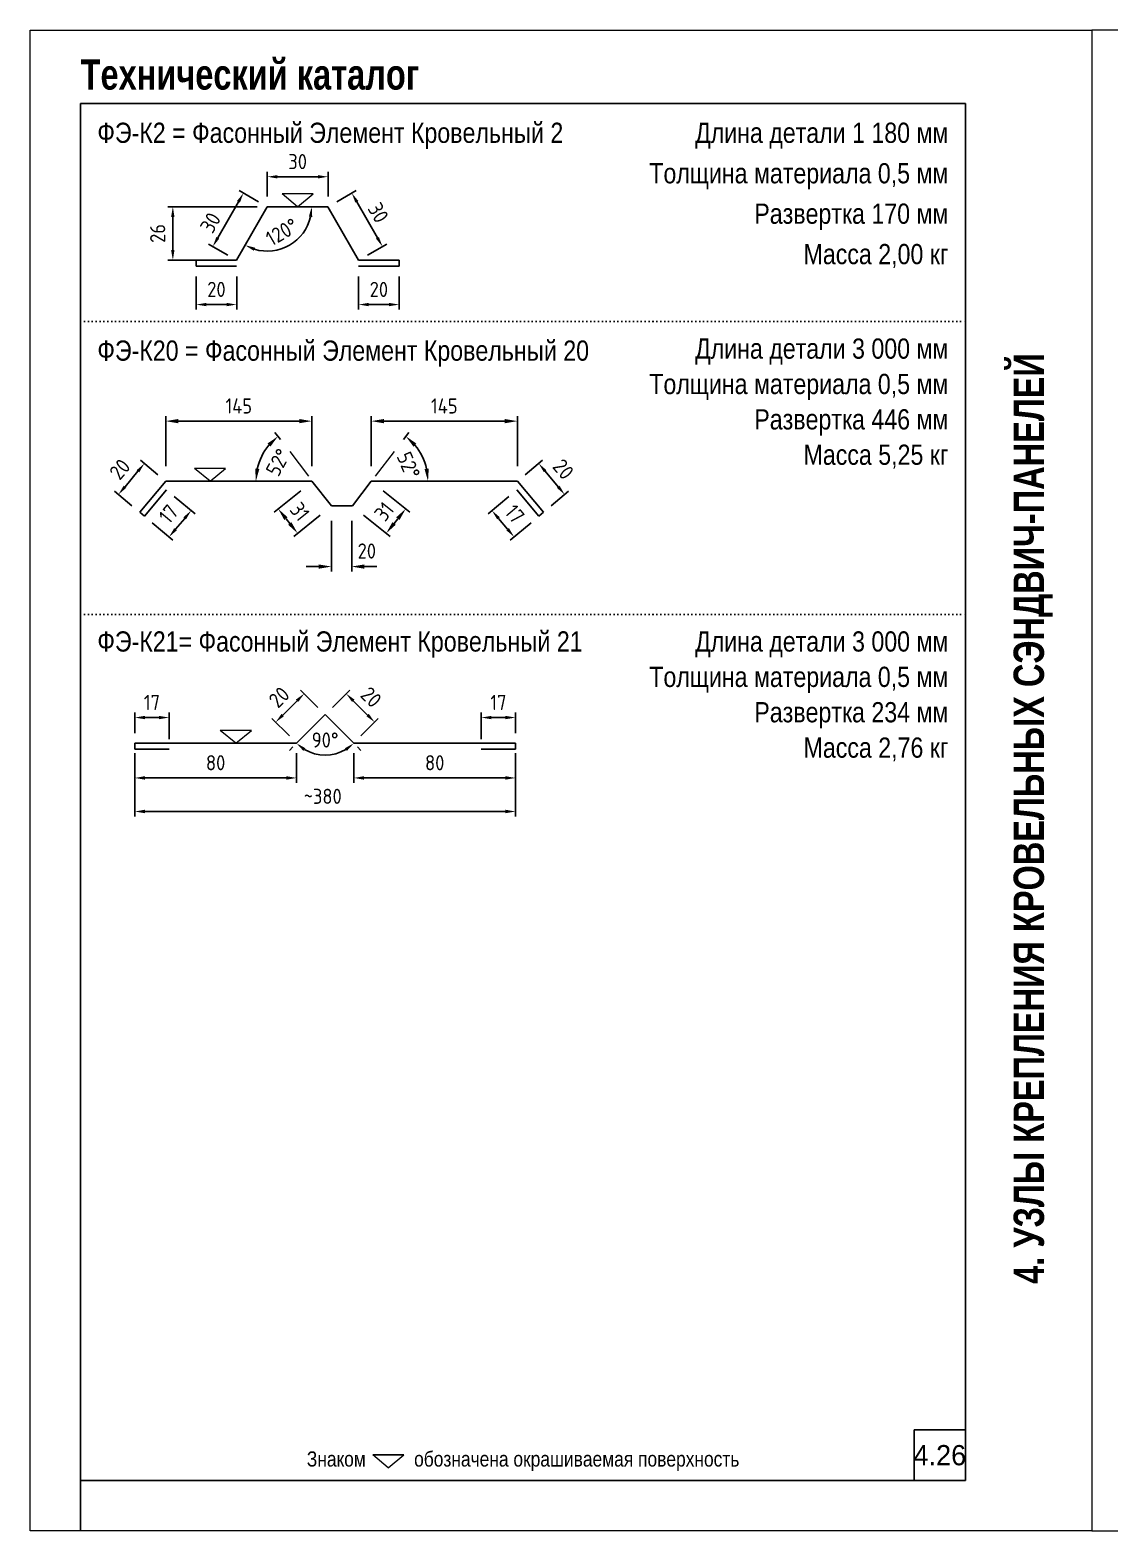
# Model space of a CAD drawing. Extents: x 5821 to 16321, y -13531 to 5774.
# Drawn here: x 11071 to 12139, y -13531 to -12046 of the extents above; entities that cross this region are included whole.
import ezdxf
from ezdxf.enums import TextEntityAlignment as Align

# ---------------------------------------------------------------- set-up
doc = ezdxf.new("R2010")
doc.units = 0
doc.header["$LTSCALE"] = 3
doc.linetypes.add('DOT2', pattern=[0.125, 0, -0.125])
doc.layers.get('0').update_dxf_attribs({"linetype": 'CONTINUOUS', "lineweight": 30})
doc.layers.get('DEFPOINTS').update_dxf_attribs({"linetype": 'CONTINUOUS'})
for name, color, linetype, lineweight in [('new_fill', 8, 'CONTINUOUS', 13), ('RAZMER', 7, 'CONTINUOUS', 9), ('Нащельники', 1, 'CONTINUOUS', 30)]:
    doc.layers.add(name, color=color, linetype=linetype, lineweight=lineweight)
doc.layers.add('Punktir', color=7, linetype='CONTINUOUS')
doc.styles.add('LOGO', font='HATTEN.TTF')
doc.styles.add('ROMANS', font='romans.shx', dxfattribs={"width": 0.85})
doc.styles.add('style1', font='ARIALN.TTF')
doc.styles.add('style2', font='impact.TTF')
doc.dimstyles.new('2.5', dxfattribs={"dimscale": 5, "dimtxt": 3, "dimasz": 2, "dimexe": 1, "dimexo": 2, "dimgap": 0, "dimtad": 0, "dimdec": 0, "dimlfac": 0.5, "dimzin": 9, "dimdsep": 46, "dimtxsty": 'ROMANS', "dimcen": -3, "dimdle": 1, "dimclrd": 256, "dimclre": 256, "dimclrt": 256, "dimadec": 0, "dimazin": 0, "dimtfac": 1, "dimtdec": 0, "dimtofl": 0, "dimtmove": 2, "dimatfit": 3, "dimfxl": 0, "dimtvp": 1, "dimtolj": 1, "dimtzin": 9, "dimarcsym": 0})
doc.dimstyles.new('5', dxfattribs={"dimscale": 5, "dimtxt": 3, "dimasz": 2.5, "dimexe": 1, "dimexo": 3, "dimgap": 0, "dimtad": 0, "dimdec": 0, "dimzin": 9, "dimdsep": 46, "dimtxsty": 'ROMANS', "dimblk2": 'OBLIQUE', "dimcen": -3, "dimdle": 1.5, "dimclrd": 256, "dimclre": 256, "dimclrt": 256, "dimadec": 0, "dimazin": 0, "dimtfac": 1, "dimtdec": 0, "dimtofl": 0, "dimtmove": 2, "dimatfit": 3, "dimfxl": 0, "dimtvp": 1, "dimtolj": 1, "dimtzin": 9, "dimarcsym": 0})

# ---------------------------------------------------------------- blocks, each defined once
blk = doc.blocks.new('*D1583')
at = {"layer": 'DEFPOINTS', "color": 0, "transparency": 16777216}
for p in [(11349.8, -12433.2), (11205.2, -12492.7), (11349.8, -12492.7)]:
    blk.add_point(p, dxfattribs=at)
at = {"layer": 'RAZMER', "lineweight": -2, "transparency": 16777216}
for p, q in [((11205.2, -12477.7), (11205.2, -12428.2)), ((11349.8, -12477.7), (11349.8, -12428.2)), ((11217.7, -12433.2), (11337.3, -12433.2))]:
    blk.add_line(p, q, dxfattribs=at)
at = {"layer": 'RAZMER', "transparency": 16777216}
for points in [[(11217.7, -12431.1), (11217.7, -12435.3), (11205.2, -12433.2)], [(11337.3, -12431.1), (11337.3, -12435.3), (11349.8, -12433.2)]]:
    blk.add_solid(points, dxfattribs=at)
at = {"layer": 'RAZMER', "transparency": 16777216, "insert": (11277.5, -12418.2), "char_height": 15, "attachment_point": 5, "style": 'ROMANS'}
blk.add_mtext('\\A1;145', dxfattribs=at)
blk = doc.blocks.new('_OBLIQUE')
at = {"color": 0, "linetype": 'ByBlock'}
blk.add_line((-0.5, -0.5), (0.5, 0.5), dxfattribs=at)
blk = doc.blocks.new('*D1584')
at = {"layer": 'DEFPOINTS', "color": 0, "transparency": 16777216}
for p in [(11553, -12433.2), (11408.5, -12492.7), (11553, -12492.7)]:
    blk.add_point(p, dxfattribs=at)
at = {"layer": 'RAZMER', "lineweight": -2, "transparency": 16777216}
for p, q in [((11408.5, -12477.7), (11408.5, -12428.2)), ((11553, -12477.7), (11553, -12428.2)), ((11421, -12433.2), (11540.5, -12433.2))]:
    blk.add_line(p, q, dxfattribs=at)
at = {"layer": 'RAZMER', "transparency": 16777216}
for points in [[(11421, -12431.1), (11421, -12435.3), (11408.5, -12433.2)], [(11540.5, -12431.1), (11540.5, -12435.3), (11553, -12433.2)]]:
    blk.add_solid(points, dxfattribs=at)
at = {"layer": 'RAZMER', "transparency": 16777216, "insert": (11480.7, -12418.2), "char_height": 15, "attachment_point": 5, "style": 'ROMANS'}
blk.add_mtext('\\A1;145', dxfattribs=at)
blk = doc.blocks.new('*D1585')
at = {"layer": 'DEFPOINTS', "color": 0, "transparency": 16777216}
for p in [(11408.5, -12492.7), (11389.1, -12516.9), (11442.6, -12519.9)]:
    blk.add_point(p, dxfattribs=at)
at = {"layer": 'RAZMER', "lineweight": -2, "transparency": 16777216}
for p, q in [((11420.2, -12502.1), (11446.5, -12523.1)), ((11400.9, -12526.3), (11427.2, -12547.3)), ((11431, -12534.4), (11434.8, -12529.7))]:
    blk.add_line(p, q, dxfattribs=at)
at = {"layer": 'RAZMER', "transparency": 16777216}
for points in [[(11429.4, -12533.1), (11432.7, -12535.7), (11423.2, -12544.2)], [(11433.1, -12528.4), (11436.4, -12531), (11442.6, -12519.9)]]:
    blk.add_solid(points, dxfattribs=at)
at = {"layer": 'RAZMER', "transparency": 16777216, "insert": (11421.2, -12522.7), "char_height": 15, "attachment_point": 5, "rotation": 51.417, "style": 'ROMANS'}
blk.add_mtext('\\A1;31', dxfattribs=at)
blk = doc.blocks.new('*D1586')
at = {"layer": 'DEFPOINTS', "color": 0, "transparency": 16777216}
for p in [(11369.1, -12516.9), (11389.1, -12516.9), (11369.1, -12577.1)]:
    blk.add_point(p, dxfattribs=at)
at = {"layer": 'RAZMER', "lineweight": -2, "transparency": 16777216}
for p, q in [((11369.1, -12531.9), (11369.1, -12582.1)), ((11389.1, -12531.9), (11389.1, -12582.1)), ((11356.6, -12577.1), (11344.1, -12577.1)), ((11401.6, -12577.1), (11414.1, -12577.1))]:
    blk.add_line(p, q, dxfattribs=at)
at = {"layer": 'RAZMER', "transparency": 16777216}
for points in [[(11356.6, -12575), (11356.6, -12579.2), (11369.1, -12577.1)], [(11401.6, -12575), (11401.6, -12579.2), (11389.1, -12577.1)]]:
    blk.add_solid(points, dxfattribs=at)
at = {"layer": 'RAZMER', "transparency": 16777216, "insert": (11404.1, -12561.7), "char_height": 15, "attachment_point": 5, "style": 'ROMANS'}
blk.add_mtext('\\A1;20', dxfattribs=at)
blk = doc.blocks.new('*D1587')
at = {"layer": 'DEFPOINTS', "color": 0, "transparency": 16777216}
for p in [(11553, -12492.7), (11599.7, -12505.8), (11578.7, -12523.4)]:
    blk.add_point(p, dxfattribs=at)
at = {"layer": 'RAZMER', "lineweight": -2, "transparency": 16777216}
for p, q in [((11560.7, -12486.3), (11577.9, -12471.9)), ((11580.5, -12482.8), (11593.3, -12498.1)), ((11586.4, -12516.9), (11603.6, -12502.5))]:
    blk.add_line(p, q, dxfattribs=at)
at = {"layer": 'RAZMER', "transparency": 16777216}
for points in [[(11581.7, -12481.7), (11579.2, -12483.8), (11574, -12475.1)], [(11594.6, -12497), (11592, -12499.2), (11599.7, -12505.8)]]:
    blk.add_solid(points, dxfattribs=at)
at = {"layer": 'RAZMER', "transparency": 16777216, "insert": (11598.4, -12480.8), "char_height": 15, "attachment_point": 5, "rotation": 310, "style": 'ROMANS'}
blk.add_mtext('\\A1;20', dxfattribs=at)
blk = doc.blocks.new('*D1588')
at = {"layer": 'DEFPOINTS', "color": 0, "transparency": 16777216}
for p in [(11552.3, -12501.2), (11574.1, -12527.2), (11549.7, -12547.7)]:
    blk.add_point(p, dxfattribs=at)
at = {"layer": 'RAZMER', "lineweight": -2, "transparency": 16777216}
for p, q in [((11544.6, -12507.6), (11524, -12524.9)), ((11534.3, -12529.4), (11543.3, -12540.1)), ((11566.5, -12533.7), (11545.9, -12551))]:
    blk.add_line(p, q, dxfattribs=at)
at = {"layer": 'RAZMER', "transparency": 16777216}
for points in [[(11535.6, -12528.3), (11533, -12530.4), (11527.8, -12521.7)], [(11544.6, -12539), (11542, -12541.2), (11549.7, -12547.7)]]:
    blk.add_solid(points, dxfattribs=at)
at = {"layer": 'RAZMER', "transparency": 16777216, "insert": (11550.3, -12525.1), "char_height": 15, "attachment_point": 5, "rotation": 310, "style": 'ROMANS'}
blk.add_mtext('\\A1;17', dxfattribs=at)
blk = doc.blocks.new('*D1589')
at = {"layer": 'DEFPOINTS', "color": 0, "transparency": 16777216}
for p in [(11205.2, -12492.7), (11158.5, -12505.8), (11179.5, -12523.4)]:
    blk.add_point(p, dxfattribs=at)
at = {"layer": 'RAZMER', "lineweight": -2, "transparency": 16777216}
for p, q in [((11197.6, -12486.3), (11180.4, -12471.9)), ((11177.8, -12482.8), (11165, -12498.1)), ((11171.9, -12516.9), (11154.7, -12502.5))]:
    blk.add_line(p, q, dxfattribs=at)
at = {"layer": 'RAZMER', "transparency": 16777216}
for points in [[(11176.5, -12481.7), (11179.1, -12483.8), (11184.2, -12475.1)], [(11163.7, -12497), (11166.2, -12499.2), (11158.5, -12505.8)]]:
    blk.add_solid(points, dxfattribs=at)
at = {"layer": 'RAZMER', "transparency": 16777216, "insert": (11159.9, -12480.8), "char_height": 15, "attachment_point": 5, "rotation": 50, "style": 'ROMANS'}
blk.add_mtext('\\A1;20', dxfattribs=at)
blk = doc.blocks.new('*D1590')
at = {"layer": 'DEFPOINTS', "color": 0, "transparency": 16777216}
for p in [(11206, -12501.2), (11184.1, -12527.2), (11208.6, -12547.7)]:
    blk.add_point(p, dxfattribs=at)
at = {"layer": 'RAZMER', "lineweight": -2, "transparency": 16777216}
for p, q in [((11213.6, -12507.6), (11234.2, -12524.9)), ((11224, -12529.4), (11215, -12540.1)), ((11191.8, -12533.7), (11212.4, -12551))]:
    blk.add_line(p, q, dxfattribs=at)
at = {"layer": 'RAZMER', "transparency": 16777216}
for points in [[(11222.7, -12528.3), (11225.3, -12530.4), (11230.4, -12521.7)], [(11213.7, -12539), (11216.3, -12541.2), (11208.6, -12547.7)]]:
    blk.add_solid(points, dxfattribs=at)
at = {"layer": 'RAZMER', "transparency": 16777216, "insert": (11208, -12525.1), "char_height": 15, "attachment_point": 5, "rotation": 50, "style": 'ROMANS'}
blk.add_mtext('\\A1;17', dxfattribs=at)
blk = doc.blocks.new('*D1591')
at = {"layer": 'DEFPOINTS', "color": 0, "transparency": 16777216}
for p in [(11431.1, -12463.4), (11454.5, -12460.6), (11412.4, -12487.6), (11408.5, -12492.7), (11553, -12492.7)]:
    blk.add_point(p, dxfattribs=at)
at = {"layer": 'RAZMER', "lineweight": -2, "transparency": 16777216}
blk.add_line((11440.2, -12451.5), (11445.7, -12444.3), dxfattribs=at)
blk.add_arc((11408.5, -12492.7), 56.1, 12.7851, 39.6318, dxfattribs=at)
at = {"layer": 'RAZMER', "transparency": 16777216}
for points in [[(11450.2, -12458.4), (11453.1, -12455.4), (11442.7, -12448.2)], [(11465.3, -12480.1), (11461.1, -12480.5), (11464.6, -12492.7)]]:
    blk.add_solid(points, dxfattribs=at)
at = {"layer": 'RAZMER', "transparency": 16777216, "insert": (11445.3, -12477), "char_height": 15, "attachment_point": 5, "rotation": 293.0837, "style": 'ROMANS'}
blk.add_mtext('\\A1;52°', dxfattribs=at)
blk = doc.blocks.new('*D1592')
at = {"layer": 'DEFPOINTS', "color": 0, "transparency": 16777216}
for p in [(11327.9, -12463.4), (11297, -12475.9), (11346.5, -12487.6), (11205.9, -12492.7), (11350.5, -12492.7)]:
    blk.add_point(p, dxfattribs=at)
at = {"layer": 'RAZMER', "lineweight": -2, "transparency": 16777216}
blk.add_line((11318.7, -12451.5), (11313.2, -12444.3), dxfattribs=at)
blk.add_arc((11350.5, -12492.7), 56.1, 140.3682, 167.2149, dxfattribs=at)
at = {"layer": 'RAZMER', "transparency": 16777216}
for points in [[(11305.8, -12455.4), (11308.7, -12458.4), (11316.3, -12448.2)], [(11297.8, -12480.5), (11293.7, -12480.1), (11294.4, -12492.7)]]:
    blk.add_solid(points, dxfattribs=at)
at = {"layer": 'RAZMER', "transparency": 16777216, "insert": (11316.3, -12474), "char_height": 15, "attachment_point": 5, "rotation": 61.2671, "style": 'ROMANS'}
blk.add_mtext('\\A1;52°', dxfattribs=at)
blk = doc.blocks.new('*D1593')
at = {"layer": 'DEFPOINTS', "color": 0, "transparency": 16777216}
for p in [(11350.5, -12492.7), (11369.8, -12516.9), (11316.4, -12519.9)]:
    blk.add_point(p, dxfattribs=at)
at = {"layer": 'RAZMER', "lineweight": -2, "transparency": 16777216}
for p, q in [((11338.8, -12502.1), (11312.5, -12523.1)), ((11327.9, -12534.4), (11324.2, -12529.7)), ((11358.1, -12526.3), (11331.8, -12547.3))]:
    blk.add_line(p, q, dxfattribs=at)
at = {"layer": 'RAZMER', "transparency": 16777216}
for points in [[(11325.8, -12528.4), (11322.5, -12531), (11316.4, -12519.9)], [(11329.5, -12533.1), (11326.3, -12535.7), (11335.7, -12544.2)]]:
    blk.add_solid(points, dxfattribs=at)
at = {"layer": 'RAZMER', "transparency": 16777216, "insert": (11337.8, -12522.7), "char_height": 15, "attachment_point": 5, "rotation": 308.583, "style": 'ROMANS'}
blk.add_mtext('\\A1;31', dxfattribs=at)
blk = doc.blocks.new('*D1594')
at = {"layer": 'DEFPOINTS', "color": 0, "transparency": 16777216}
for p in [(11208.6, -12726.5), (11174.6, -12751.8), (11208.6, -12757.8)]:
    blk.add_point(p, dxfattribs=at)
at = {"layer": 'RAZMER', "lineweight": -2, "transparency": 16777216}
for p, q in [((11174.6, -12741.8), (11174.6, -12721.5)), ((11208.6, -12747.8), (11208.6, -12721.5)), ((11184.6, -12726.5), (11198.6, -12726.5))]:
    blk.add_line(p, q, dxfattribs=at)
at = {"layer": 'RAZMER', "transparency": 16777216}
for points in [[(11184.6, -12724.8), (11184.6, -12728.1), (11174.6, -12726.5)], [(11198.6, -12724.8), (11198.6, -12728.1), (11208.6, -12726.5)]]:
    blk.add_solid(points, dxfattribs=at)
at = {"layer": 'RAZMER', "transparency": 16777216, "insert": (11191.6, -12711.5), "char_height": 15, "attachment_point": 5, "style": 'ROMANS'}
blk.add_mtext('\\A1;17', dxfattribs=at)
blk = doc.blocks.new('*D1595')
at = {"layer": 'DEFPOINTS', "color": 0, "transparency": 16777216}
for p in [(11174.6, -12751.8), (11334.6, -12751.8), (11334.6, -12786.2)]:
    blk.add_point(p, dxfattribs=at)
at = {"layer": 'RAZMER', "lineweight": -2, "transparency": 16777216}
for p, q in [((11174.6, -12761.8), (11174.6, -12791.2)), ((11334.6, -12761.8), (11334.6, -12791.2)), ((11184.6, -12786.2), (11324.6, -12786.2))]:
    blk.add_line(p, q, dxfattribs=at)
at = {"layer": 'RAZMER', "transparency": 16777216}
for points in [[(11184.6, -12784.5), (11184.6, -12787.9), (11174.6, -12786.2)], [(11324.6, -12784.5), (11324.6, -12787.9), (11334.6, -12786.2)]]:
    blk.add_solid(points, dxfattribs=at)
at = {"layer": 'RAZMER', "transparency": 16777216, "insert": (11254.6, -12771.2), "char_height": 15, "attachment_point": 5, "style": 'ROMANS'}
blk.add_mtext('\\A1;80', dxfattribs=at)
blk = doc.blocks.new('*D1596')
at = {"layer": 'DEFPOINTS', "color": 0, "transparency": 16777216}
for p in [(11342.2, -12702.8), (11362.9, -12723.5), (11334.6, -12751.8)]:
    blk.add_point(p, dxfattribs=at)
at = {"layer": 'RAZMER', "lineweight": -2, "transparency": 16777216}
for p, q in [((11320.9, -12724), (11335.1, -12709.9)), ((11355.8, -12716.4), (11338.6, -12699.3)), ((11327.5, -12744.7), (11310.3, -12727.5))]:
    blk.add_line(p, q, dxfattribs=at)
at = {"layer": 'RAZMER', "transparency": 16777216}
for points in [[(11333.9, -12708.7), (11336.3, -12711), (11342.2, -12702.8)], [(11319.8, -12722.8), (11322.1, -12725.2), (11313.9, -12731.1)]]:
    blk.add_solid(points, dxfattribs=at)
at = {"layer": 'RAZMER', "transparency": 16777216, "insert": (11317.4, -12706.3), "char_height": 15, "attachment_point": 5, "rotation": 45, "style": 'ROMANS'}
blk.add_mtext('\\A1;20', dxfattribs=at)
blk = doc.blocks.new('*D1597')
at = {"layer": 'DEFPOINTS', "color": 0, "transparency": 16777216}
for p in [(11362.9, -12723.5), (11362.9, -12723.5), (11334.6, -12751.8), (11391.2, -12751.8), (11352.5, -12762.3)]:
    blk.add_point(p, dxfattribs=at)
at = {"layer": 'RAZMER', "lineweight": -2, "transparency": 16777216}
for p, q in [((11327.5, -12758.9), (11330.9, -12755.5)), ((11398.2, -12758.9), (11394.8, -12755.5))]:
    blk.add_line(p, q, dxfattribs=at)
blk.add_arc((11362.9, -12723.5), 40.2, 239.2952, 300.7048, dxfattribs=at)
at = {"layer": 'RAZMER', "transparency": 16777216}
for points in [[(11341.3, -12759.4), (11343.4, -12756.8), (11334.5, -12751.9)], [(11382.4, -12756.8), (11384.4, -12759.4), (11391.3, -12751.9)]]:
    blk.add_solid(points, dxfattribs=at)
at = {"layer": 'RAZMER', "transparency": 16777216, "insert": (11362.9, -12748.7), "char_height": 15, "attachment_point": 5, "style": 'ROMANS'}
blk.add_mtext('\\A1;90°', dxfattribs=at)
blk = doc.blocks.new('*D1598')
at = {"layer": 'DEFPOINTS', "color": 0, "transparency": 16777216}
for p in [(11551.2, -12726.5), (11551.2, -12751.8), (11517.2, -12757.8)]:
    blk.add_point(p, dxfattribs=at)
at = {"layer": 'RAZMER', "lineweight": -2, "transparency": 16777216}
for p, q in [((11517.2, -12747.8), (11517.2, -12721.5)), ((11551.2, -12741.8), (11551.2, -12721.5)), ((11527.2, -12726.5), (11541.2, -12726.5))]:
    blk.add_line(p, q, dxfattribs=at)
at = {"layer": 'RAZMER', "transparency": 16777216}
for points in [[(11527.2, -12724.8), (11527.2, -12728.1), (11517.2, -12726.5)], [(11541.2, -12724.8), (11541.2, -12728.1), (11551.2, -12726.5)]]:
    blk.add_solid(points, dxfattribs=at)
at = {"layer": 'RAZMER', "transparency": 16777216, "insert": (11534.2, -12711.5), "char_height": 15, "attachment_point": 5, "style": 'ROMANS'}
blk.add_mtext('\\A1;17', dxfattribs=at)
blk = doc.blocks.new('*D1599')
at = {"layer": 'DEFPOINTS', "color": 0, "transparency": 16777216}
for p in [(11391.2, -12751.8), (11551.2, -12751.8), (11551.2, -12786.2)]:
    blk.add_point(p, dxfattribs=at)
at = {"layer": 'RAZMER', "lineweight": -2, "transparency": 16777216}
for p, q in [((11391.2, -12761.8), (11391.2, -12791.2)), ((11551.2, -12761.8), (11551.2, -12791.2)), ((11401.2, -12786.2), (11541.2, -12786.2))]:
    blk.add_line(p, q, dxfattribs=at)
at = {"layer": 'RAZMER', "transparency": 16777216}
for points in [[(11401.2, -12784.5), (11401.2, -12787.9), (11391.2, -12786.2)], [(11541.2, -12784.5), (11541.2, -12787.9), (11551.2, -12786.2)]]:
    blk.add_solid(points, dxfattribs=at)
at = {"layer": 'RAZMER', "transparency": 16777216, "insert": (11471.2, -12771.2), "char_height": 15, "attachment_point": 5, "style": 'ROMANS'}
blk.add_mtext('\\A1;80', dxfattribs=at)
blk = doc.blocks.new('*D1600')
at = {"layer": 'DEFPOINTS', "color": 0, "transparency": 16777216}
for p in [(11174.6, -12757.8), (11551.2, -12757.8), (11551.2, -12819.4)]:
    blk.add_point(p, dxfattribs=at)
at = {"layer": 'RAZMER', "lineweight": -2, "transparency": 16777216}
for p, q in [((11174.6, -12767.8), (11174.6, -12824.4)), ((11551.2, -12767.8), (11551.2, -12824.4)), ((11184.6, -12819.4), (11541.2, -12819.4))]:
    blk.add_line(p, q, dxfattribs=at)
at = {"layer": 'RAZMER', "transparency": 16777216}
for points in [[(11184.6, -12817.7), (11184.6, -12821.1), (11174.6, -12819.4)], [(11541.2, -12817.7), (11541.2, -12821.1), (11551.2, -12819.4)]]:
    blk.add_solid(points, dxfattribs=at)
at = {"layer": 'RAZMER', "transparency": 16777216, "insert": (11360.5, -12804.4), "char_height": 15, "attachment_point": 5, "style": 'ROMANS'}
blk.add_mtext('\\A1;~{\\Fromans.shx|c204;38}0', dxfattribs=at)
blk = doc.blocks.new('*D1601')
at = {"layer": 'DEFPOINTS', "color": 0, "transparency": 16777216}
for p in [(11383.6, -12702.8), (11362.9, -12723.5), (11391.2, -12751.8)]:
    blk.add_point(p, dxfattribs=at)
at = {"layer": 'RAZMER', "lineweight": -2, "transparency": 16777216}
for p, q in [((11370, -12716.4), (11387.2, -12699.3)), ((11404.8, -12724), (11390.7, -12709.9)), ((11398.2, -12744.7), (11415.4, -12727.5))]:
    blk.add_line(p, q, dxfattribs=at)
at = {"layer": 'RAZMER', "transparency": 16777216}
for points in [[(11391.9, -12708.7), (11389.5, -12711), (11383.6, -12702.8)], [(11406, -12722.8), (11403.7, -12725.2), (11411.9, -12731.1)]]:
    blk.add_solid(points, dxfattribs=at)
at = {"layer": 'RAZMER', "transparency": 16777216, "insert": (11408.4, -12706.3), "char_height": 15, "attachment_point": 5, "rotation": 315, "style": 'ROMANS'}
blk.add_mtext('\\A1;20', dxfattribs=at)
blk = doc.blocks.new('*D1602')
at = {"layer": 'DEFPOINTS', "color": 0, "transparency": 16777216}
for p in [(11235.4, -12280), (11275.4, -12280), (11275.4, -12317.9)]:
    blk.add_point(p, dxfattribs=at)
at = {"layer": 'RAZMER', "lineweight": -2, "transparency": 16777216}
for p, q in [((11235.4, -12290), (11235.4, -12322.9)), ((11275.4, -12290), (11275.4, -12322.9)), ((11245.4, -12317.9), (11265.4, -12317.9))]:
    blk.add_line(p, q, dxfattribs=at)
at = {"layer": 'RAZMER', "transparency": 16777216}
for points in [[(11245.4, -12316.2), (11245.4, -12319.5), (11235.4, -12317.9)], [(11265.4, -12316.2), (11265.4, -12319.5), (11275.4, -12317.9)]]:
    blk.add_solid(points, dxfattribs=at)
at = {"layer": 'RAZMER', "transparency": 16777216, "insert": (11255.4, -12302.9), "char_height": 15, "attachment_point": 5, "style": 'ROMANS'}
blk.add_mtext('\\A1;20', dxfattribs=at)
blk = doc.blocks.new('*D1606')
at = {"layer": 'DEFPOINTS', "color": 0, "transparency": 16777216}
for p in [(11305.7, -12221.1), (11251.8, -12260.5), (11275.4, -12274)]:
    blk.add_point(p, dxfattribs=at)
at = {"layer": 'RAZMER', "lineweight": -2, "transparency": 16777216}
for p, q in [((11297, -12216.1), (11277.8, -12205.1)), ((11277.1, -12216.3), (11256.8, -12251.8)), ((11266.7, -12269), (11247.5, -12258))]:
    blk.add_line(p, q, dxfattribs=at)
at = {"layer": 'RAZMER', "transparency": 16777216}
for points in [[(11275.7, -12215.4), (11278.6, -12217.1), (11282.1, -12207.6)], [(11255.3, -12251), (11258.2, -12252.6), (11251.8, -12260.5)]]:
    blk.add_solid(points, dxfattribs=at)
at = {"layer": 'RAZMER', "transparency": 16777216, "insert": (11249.5, -12236.9), "char_height": 15, "attachment_point": 5, "rotation": 60.1883, "style": 'ROMANS'}
blk.add_mtext('\\A1;30', dxfattribs=at)
blk = doc.blocks.new('*D1603')
at = {"layer": 'DEFPOINTS', "color": 0, "transparency": 16777216}
for p in [(11365.7, -12191.4), (11305.7, -12221.1), (11365.7, -12221.1)]:
    blk.add_point(p, dxfattribs=at)
at = {"layer": 'RAZMER', "lineweight": -2, "transparency": 16777216}
for p, q in [((11305.7, -12211.1), (11305.7, -12186.4)), ((11315.7, -12191.4), (11355.7, -12191.4)), ((11365.7, -12211.1), (11365.7, -12186.4))]:
    blk.add_line(p, q, dxfattribs=at)
at = {"layer": 'RAZMER', "transparency": 16777216}
for points in [[(11315.7, -12189.8), (11315.7, -12193.1), (11305.7, -12191.4)], [(11355.7, -12189.8), (11355.7, -12193.1), (11365.7, -12191.4)]]:
    blk.add_solid(points, dxfattribs=at)
at = {"layer": 'RAZMER', "transparency": 16777216, "insert": (11335.7, -12176.4), "char_height": 15, "attachment_point": 5, "style": 'ROMANS'}
blk.add_mtext('\\A1;30', dxfattribs=at)
blk = doc.blocks.new('*D1607')
at = {"layer": 'DEFPOINTS', "color": 0, "transparency": 16777216}
for p in [(11305.7, -12221.1), (11212.3, -12274), (11275.4, -12274)]:
    blk.add_point(p, dxfattribs=at)
at = {"layer": 'RAZMER', "lineweight": -2, "transparency": 16777216}
for p, q in [((11295.7, -12221.1), (11207.3, -12221.1)), ((11212.3, -12231.1), (11212.3, -12264)), ((11265.4, -12274), (11207.3, -12274))]:
    blk.add_line(p, q, dxfattribs=at)
at = {"layer": 'RAZMER', "transparency": 16777216}
for points in [[(11210.6, -12231.1), (11213.9, -12231.1), (11212.3, -12221.1)], [(11210.6, -12264), (11213.9, -12264), (11212.3, -12274)]]:
    blk.add_solid(points, dxfattribs=at)
at = {"layer": 'RAZMER', "transparency": 16777216, "insert": (11197.3, -12247.5), "char_height": 15, "attachment_point": 5, "rotation": 90, "style": 'ROMANS'}
blk.add_mtext('\\A1;26', dxfattribs=at)
blk = doc.blocks.new('*D1604')
at = {"layer": 'DEFPOINTS', "color": 0, "transparency": 16777216}
for p in [(11305.7, -12221.1), (11305.7, -12221.1), (11359.7, -12221.1), (11313.4, -12264.3), (11275.4, -12274)]:
    blk.add_point(p, dxfattribs=at)
at = {"layer": 'RAZMER', "lineweight": -2, "transparency": 16777216}
blk.add_arc((11305.7, -12221.1), 43.9, 253.2534, 346.9349, dxfattribs=at)
at = {"layer": 'RAZMER', "transparency": 16777216}
for points in [[(11346.8, -12230.8), (11350.1, -12231.2), (11349.6, -12221.1)], [(11292.4, -12264.7), (11293.7, -12261.6), (11283.8, -12259.2)]]:
    blk.add_solid(points, dxfattribs=at)
at = {"layer": 'RAZMER', "transparency": 16777216, "insert": (11320.2, -12246.1), "char_height": 15, "attachment_point": 5, "rotation": 30.0942, "style": 'ROMANS'}
blk.add_mtext('\\A1;120°', dxfattribs=at)
blk = doc.blocks.new('*D1605')
at = {"layer": 'DEFPOINTS', "color": 0, "transparency": 16777216}
for p in [(11365.7, -12221.1), (11419.6, -12260.5), (11396, -12274)]:
    blk.add_point(p, dxfattribs=at)
at = {"layer": 'RAZMER', "lineweight": -2, "transparency": 16777216}
for p, q in [((11374.4, -12216.1), (11393.6, -12205.1)), ((11394.2, -12216.3), (11414.6, -12251.8)), ((11404.7, -12269), (11423.9, -12258))]:
    blk.add_line(p, q, dxfattribs=at)
at = {"layer": 'RAZMER', "transparency": 16777216}
for points in [[(11395.7, -12215.4), (11392.8, -12217.1), (11389.2, -12207.6)], [(11416, -12251), (11413.1, -12252.6), (11419.6, -12260.5)]]:
    blk.add_solid(points, dxfattribs=at)
at = {"layer": 'RAZMER', "transparency": 16777216, "insert": (11415.4, -12227), "char_height": 15, "attachment_point": 5, "rotation": 299.8117, "style": 'ROMANS'}
blk.add_mtext('\\A1;30', dxfattribs=at)
blk = doc.blocks.new('*D1608')
at = {"layer": 'DEFPOINTS', "color": 0, "transparency": 16777216}
for p in [(11396, -12280), (11436, -12280), (11396, -12317.9)]:
    blk.add_point(p, dxfattribs=at)
at = {"layer": 'RAZMER', "lineweight": -2, "transparency": 16777216}
for p, q in [((11396, -12290), (11396, -12322.9)), ((11436, -12290), (11436, -12322.9)), ((11426, -12317.9), (11406, -12317.9))]:
    blk.add_line(p, q, dxfattribs=at)
at = {"layer": 'RAZMER', "transparency": 16777216}
for points in [[(11406, -12316.2), (11406, -12319.5), (11396, -12317.9)], [(11426, -12316.2), (11426, -12319.5), (11436, -12317.9)]]:
    blk.add_solid(points, dxfattribs=at)
at = {"layer": 'RAZMER', "transparency": 16777216, "insert": (11416, -12302.9), "char_height": 15, "attachment_point": 5, "style": 'ROMANS'}
blk.add_mtext('\\A1;20', dxfattribs=at)

msp = doc.modelspace()

# ---------------------------------------------------------------- linework, layer by layer
at = {"color": 1}
for p, q in [((11121.09, -12119.09), (11996.09, -12119.09)), ((11121.09, -12119.09), (11121.09, -13531.24)), ((11996.09, -12119.09), (11996.09, -13481.24)), ((11945.18, -13431.24), (11996.09, -13431.24)), ((11945.18, -13431.24), (11945.18, -13481.24)), ((11996.09, -13481.24), (11121.09, -13481.24))]:
    msp.add_line(p, q, dxfattribs=at)
at = {"layer": 'Punktir', "linetype": 'DOT2', "ltscale": 10}
for p, q in [((11121.09, -12334.61), (11996.09, -12334.61)), ((11121.09, -12624.37), (11996.09, -12624.37))]:
    msp.add_line(p, q, dxfattribs=at)
at = {"layer": 'RAZMER'}
for p, q in [((11351.07, -12208.43), (11320.28, -12208.43)), ((11335.67, -12221.09), (11320.28, -12208.43)), ((11335.67, -12221.09), (11351.07, -12208.43)), ((11327.89, -12463.36), (11346.53, -12487.58)), ((11431.06, -12463.36), (11412.42, -12487.58)), ((11264.47, -12480.08), (11233.68, -12480.08)), ((11249.08, -12492.73), (11233.68, -12480.08)), ((11249.08, -12492.73), (11264.47, -12480.08)), ((11274.6, -12751.8), (11259.21, -12739.14)), ((11290, -12739.14), (11259.21, -12739.14)), ((11274.6, -12751.8), (11290, -12739.14)), ((11425.29, -13468.69), (11409.89, -13456.03)), ((11440.68, -13456.03), (11409.89, -13456.03)), ((11425.29, -13468.69), (11409.89, -13456.03)), ((11409.89, -13456.03), (11440.68, -13456.03)), ((11425.29, -13468.69), (11440.68, -13456.03)), ((11425.29, -13468.69), (11440.68, -13456.03))]:
    msp.add_line(p, q, dxfattribs=at)
for points in [[(11071.09, -12046.24), (12121.09, -12046.24), (12121.09, -13531.24), (11071.09, -13531.24)], [(13171.09, -12046.24), (12121.09, -12046.24), (12121.09, -13531.24), (13171.09, -13531.24)]]:
    msp.add_lwpolyline(points, close=True, dxfattribs=at)
at = {"layer": 'Нащельники'}
for p, q in [((11275.36, -12273.99), (11305.67, -12221.09)), ((11305.67, -12221.09), (11365.67, -12221.09)), ((11395.99, -12273.99), (11365.67, -12221.09)), ((11235.36, -12273.99), (11235.36, -12279.99)), ((11235.36, -12273.99), (11275.36, -12273.99)), ((11235.36, -12279.99), (11275.36, -12279.99)), ((11435.99, -12273.99), (11395.99, -12273.99)), ((11435.99, -12279.99), (11395.99, -12279.99)), ((11435.99, -12273.99), (11435.99, -12279.99)), ((11205.24, -12492.73), (11179.52, -12523.38)), ((11205.98, -12501.19), (11184.12, -12527.23)), ((11205.24, -12492.73), (11349.81, -12492.73)), ((11349.81, -12492.73), (11369.13, -12516.95)), ((11408.45, -12492.73), (11389.82, -12516.95)), ((11553.03, -12492.73), (11408.45, -12492.73)), ((11552.29, -12501.19), (11574.15, -12527.23)), ((11553.03, -12492.73), (11578.74, -12523.38)), ((11389.82, -12516.95), (11369.13, -12516.95)), ((11184.12, -12527.23), (11179.52, -12523.38)), ((11574.15, -12527.23), (11578.74, -12523.38)), ((11334.6, -12751.8), (11362.89, -12723.52)), ((11334.6, -12751.8), (11362.89, -12723.52)), ((11391.17, -12751.8), (11362.89, -12723.52)), ((11174.6, -12757.8), (11174.6, -12751.8)), ((11174.6, -12751.8), (11334.6, -12751.8)), ((11551.17, -12751.8), (11391.17, -12751.8)), ((11551.17, -12757.8), (11551.17, -12751.8)), ((11208.6, -12757.8), (11174.6, -12757.8)), ((11517.17, -12757.8), (11551.17, -12757.8))]:
    msp.add_line(p, q, dxfattribs=at)

# ---------------------------------------------------------------- texts
at = {"style": 'style1'}
for s, p in [('ФЭ-К2 = Фасонный Элемент Кровельный 2', (11137.63, -12157.91)), ('ФЭ-К20 = Фасонный Элемент Кровельный 20', (11137.63, -12373.42)), ('ФЭ-К21= Фасонный Элемент Кровельный 21', (11137.63, -12661.19))]:
    msp.add_text(s, height=20, dxfattribs=at).set_placement(p)
for s, p in [('Длина детали 1 180 мм', (11979.09, -12157.91)), ('Толщина материала 0,5 мм', (11979.09, -12197.95)), ('Развертка 170 мм', (11979.09, -12237.93)), ('Масса 2,00 кг', (11979.09, -12277.93)), ('Длина детали 3 000 мм', (11979.09, -12371.42)), ('Толщина материала 0,5 мм', (11979.09, -12406.42)), ('Развертка 446 мм', (11979.09, -12441.42)), ('Масса 5,25 кг', (11979.09, -12476.42)), ('Длина детали 3 000 мм', (11979.09, -12661.19)), ('Толщина материала 0,5 мм', (11979.09, -12696.19)), ('Развертка 234 мм', (11979.09, -12731.19)), ('Масса 2,76 кг', (11979.09, -12766.19))]:
    msp.add_text(s, height=20, dxfattribs=at).set_placement(p, align=Align.RIGHT)
msp.add_text('Знаком          обозначена окрашиваемая поверхность', height=15, dxfattribs=at).set_placement((11558.59, -13467.5), align=Align.CENTER)
at = {"layer": 'new_fill', "style": 'style2'}
msp.add_text('Технический каталог', height=30, dxfattribs=at).set_placement((11121.1, -12105.19))
msp.add_text('4. УЗЛЫ КРЕПЛЕНИЯ КРОВЕЛЬНЫХ СЭНДВИЧ-ПАНЕЛЕЙ', height=30, rotation=90, dxfattribs=at).set_placement((12058.59, -12826.36), align=Align.MIDDLE_CENTER)
at = {"layer": 'new_fill', "style": 'LOGO'}
msp.add_text('4.26', height=20, dxfattribs=at).set_placement((11970.64, -13456.24), align=Align.MIDDLE_CENTER)

# ---------------------------------------------------------------- dimensions: what is measured, and where the dimension line sits
at = {"layer": 'RAZMER'}
for base, p1, p2, dimstyle, picture, middle in [((11365.67, -12191.45), (11305.67, -12221.09), (11365.67, -12221.09), '2.5', '*D1603', (11335.67, -12176.45)), ((11275.36, -12317.87), (11235.36, -12279.99), (11275.36, -12279.99), '2.5', '*D1602', (11255.36, -12302.87)), ((11349.81, -12433.2), (11205.24, -12492.73), (11349.81, -12492.73), '5', '*D1583', (11277.52, -12418.2)), ((11553.03, -12433.2), (11408.45, -12492.73), (11553.03, -12492.73), '5', '*D1584', (11480.74, -12418.2)), ((11208.6, -12726.45), (11174.6, -12751.8), (11208.6, -12757.8), '2.5', '*D1594', (11191.6, -12711.45)), ((11551.17, -12726.45), (11517.17, -12757.8), (11551.17, -12751.8), '2.5', '*D1598', (11534.17, -12711.45)), ((11334.6, -12786.21), (11174.6, -12751.8), (11334.6, -12751.8), '2.5', '*D1595', (11254.6, -12771.21)), ((11551.17, -12786.21), (11391.17, -12751.8), (11551.17, -12751.8), '2.5', '*D1599', (11471.17, -12771.21))]:
    dim = msp.add_linear_dim(base=base, p1=p1, p2=p2, dimstyle=dimstyle, dxfattribs=at)
    dim.commit()
    dim.dimension.update_dxf_attribs({"geometry": picture, "text_midpoint": middle})
dim = msp.add_linear_dim(base=(11251.79, -12260.48), p1=(11305.67, -12221.09), p2=(11275.36, -12273.99), angle=240.1883, dimstyle='2.5', override={"dimlfac": 0.5, "dimtxsty": 'ROMANS', "dimsah": 1, "dimtolj": 1}, dxfattribs=at)
dim.commit()
dim.dimension.update_dxf_attribs({"geometry": '*D1606', "text_midpoint": (11249.55, -12236.88), "dimtype": 161})
dim = msp.add_linear_dim(base=(11419.56, -12260.48), p1=(11365.67, -12221.09), p2=(11395.99, -12273.99), angle=299.8117, dimstyle='2.5', dxfattribs=at)
dim.commit()
dim.dimension.update_dxf_attribs({"geometry": '*D1605', "text_midpoint": (11415.44, -12227.01), "dimtype": 161})
for base, p1, p2, angle, picture, middle in [((11212.28, -12273.99), (11305.67, -12221.09), (11275.36, -12273.99), 90, '*D1607', (11197.28, -12247.54)), ((11395.99, -12317.87), (11435.99, -12279.99), (11395.99, -12279.99), 180, '*D1608', (11415.99, -12302.87))]:
    dim = msp.add_linear_dim(base=base, p1=p1, p2=p2, angle=angle, dimstyle='2.5', override={"dimlfac": 0.5, "dimtxsty": 'ROMANS', "dimsah": 1, "dimtolj": 1}, dxfattribs=at)
    dim.commit()
    dim.dimension.update_dxf_attribs({"geometry": picture, "text_midpoint": middle})
for base, line1, line2, picture, middle in [((11313.4, -12264.35), ((11275.36, -12273.99), (11305.67, -12221.09)), ((11305.67, -12221.09), (11359.67, -12221.09)), '*D1604', (11320.19, -12246.13)), ((11352.49, -12762.33), ((11391.17, -12751.8), (11362.89, -12723.52)), ((11334.6, -12751.8), (11362.89, -12723.52)), '*D1597', (11362.89, -12748.7))]:
    dim = msp.add_angular_dim_2l(base=base, line1=line1, line2=line2, dimstyle='2.5', dxfattribs=at)
    dim.commit()
    dim.dimension.update_dxf_attribs({"geometry": picture, "text_midpoint": middle})
for base, line1, line2, picture, middle in [((11296.95, -12475.88), ((11205.92, -12492.73), (11350.5, -12492.73)), ((11327.89, -12463.36), (11346.53, -12487.58)), '*D1592', (11316.3, -12473.99)), ((11454.47, -12460.58), ((11553.03, -12492.73), (11408.45, -12492.73)), ((11431.06, -12463.36), (11412.42, -12487.58)), '*D1591', (11445.31, -12477.02))]:
    dim = msp.add_angular_dim_2l(base=base, line1=line1, line2=line2, dimstyle='5', dxfattribs=at)
    dim.commit()
    dim.dimension.update_dxf_attribs({"geometry": picture, "text_midpoint": middle, "dimtype": 162})
for p1, p2, distance, dimstyle, picture, middle in [((11205.24, -12492.73), (11179.52, -12523.38), -27.42, '2.5', '*D1589', (11159.89, -12480.79)), ((11553.03, -12492.73), (11578.74, -12523.38), 27.42, '2.5', '*D1587', (11598.38, -12480.79)), ((11205.98, -12501.19), (11184.12, -12527.23), 31.91, '2.5', '*D1590', (11208, -12525.08)), ((11369.82, -12516.95), (11350.5, -12492.73), 43.64, '5', '*D1593', (11337.77, -12522.7)), ((11389.13, -12516.95), (11408.45, -12492.73), -43.64, '5', '*D1585', (11421.18, -12522.7)), ((11552.29, -12501.19), (11574.15, -12527.23), -31.91, '2.5', '*D1588', (11550.27, -12525.08)), ((11334.6, -12751.8), (11362.89, -12723.52), 29.31, '2.5', '*D1596', (11317.41, -12706.32)), ((11391.17, -12751.8), (11362.89, -12723.52), -29.31, '2.5', '*D1601', (11408.37, -12706.32))]:
    dim = msp.add_aligned_dim(p1=p1, p2=p2, distance=distance, dimstyle=dimstyle, dxfattribs=at)
    dim.commit()
    dim.dimension.update_dxf_attribs({"geometry": picture, "text_midpoint": middle})
dim = msp.add_linear_dim(base=(11369.13, -12577.13), p1=(11389.13, -12516.95), p2=(11369.13, -12516.95), dimstyle='5', dxfattribs=at)
dim.commit()
dim.dimension.update_dxf_attribs({"geometry": '*D1586', "text_midpoint": (11404.12, -12561.66), "dimtype": 160})
dim = msp.add_linear_dim(base=(11551.17, -12819.4), p1=(11174.6, -12757.8), p2=(11551.17, -12757.8), text='~{\\Fromans.shx|c204;38}0', dimstyle='2.5', dxfattribs=at)
dim.commit()
dim.dimension.update_dxf_attribs({"geometry": '*D1600', "text_midpoint": (11360.54, -12804.4), "dimtype": 160})

doc.saveas('drawing.dxf')
